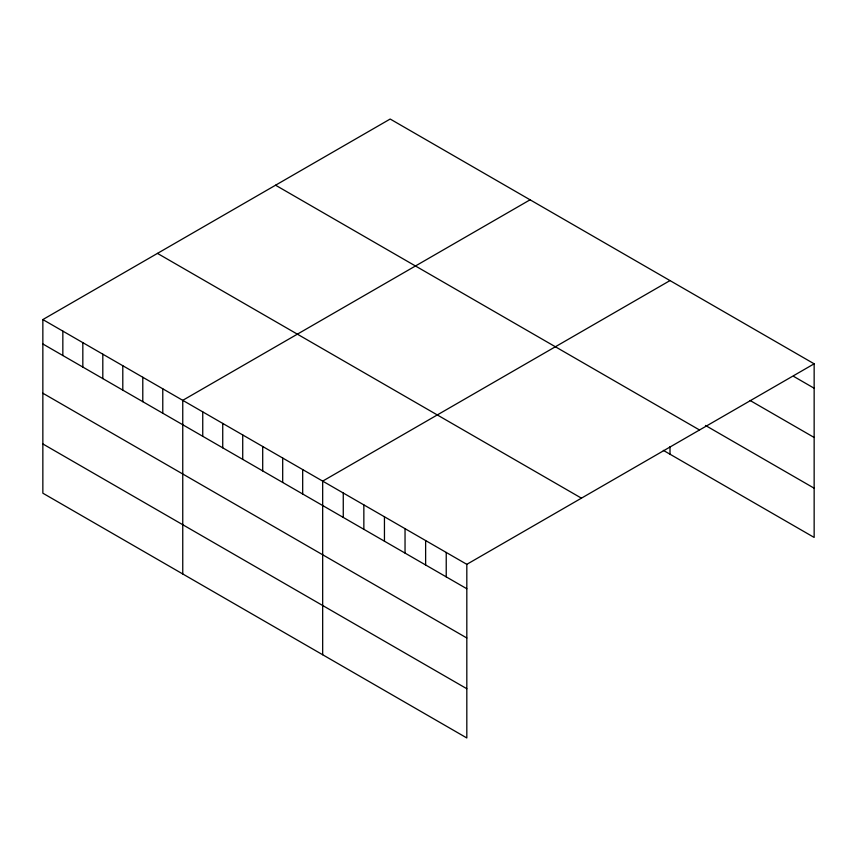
<?xml version="1.0" encoding="UTF-8"?>
<svg xmlns="http://www.w3.org/2000/svg" width="857" height="857" viewBox="0 0 857 857"><rect width="100%" height="100%" fill="white"/><g stroke="black" fill="none" stroke-linecap="round" stroke-linejoin="round"><path stroke-width="1.29" d="M42.85 319.565L466.819 564.334L466.819 737.963L42.85 493.193L42.85 319.565L390.181 119.037L814.15 363.807L814.15 537.435L663.339 450.364M530.087 199.81L182.755 400.337L182.755 573.965M670.003 280.582L322.671 481.12L322.671 654.737M466.819 564.334L814.15 363.807M793.561 376.341L814.15 388.232M750.079 400.476L814.15 437.466M705.461 425.447L814.15 488.201M275.558 185.208L699.526 429.989M157.474 253.393L581.442 498.163M42.85 343.978L466.819 588.759M42.85 393.224L466.819 637.994M42.85 443.947L466.819 688.728M670.003 446.636L670.003 454.21M446.229 552.454L446.229 576.868M425.629 540.563L425.629 564.977M405.04 528.673L405.04 553.086M384.45 516.782L384.45 541.206M363.85 504.891L363.85 529.315M343.261 493L343.261 517.424M302.682 469.572L302.682 493.996M282.692 458.034L282.692 482.459M262.703 446.497L262.703 470.911M242.724 434.96L242.724 459.373M222.734 423.422L222.734 447.836M202.745 411.874L202.745 436.299M162.776 388.799L162.776 413.224M142.787 377.262L142.787 401.676M122.797 365.725L122.797 390.139M102.808 354.187L102.808 378.601M82.829 342.639L82.829 367.064M62.84 331.102L62.84 355.526"/></g></svg>
